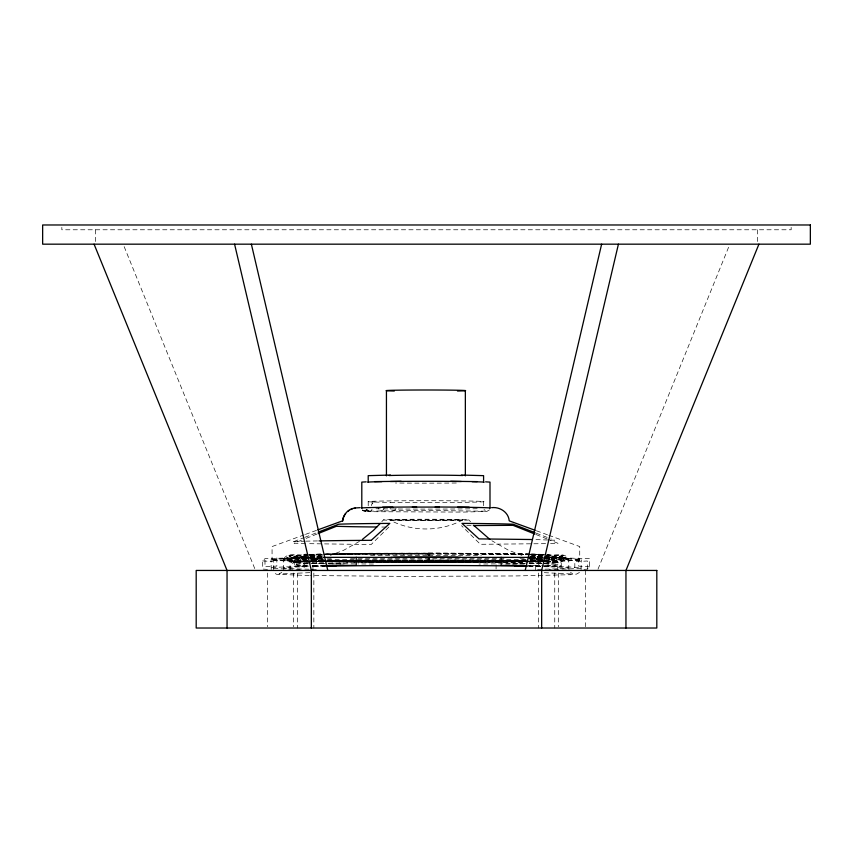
<?xml version="1.0" encoding="UTF-8"?>
<svg xmlns="http://www.w3.org/2000/svg" width="853" height="853" viewBox="0 0 853 853"><rect width="100%" height="100%" fill="white"/><g stroke="black" fill="none" stroke-linecap="round" stroke-linejoin="round"><path stroke-width="0.64" stroke-dasharray="4.26 3.2" d="M428.259 558.395L428.217 560.421L310.791 561.509M428.217 560.421L428.291 558.886M428.27 555.58L428.291 554.013A136.192 2.143 0 0 0 325.857 554.695M428.014 555.452L428.057 553.373A120.955 1.898 0 0 0 324.769 554.237M428.142 559.046L428.984 559.046L429.379 562.319L429.784 558.886M429.613 558.395L429.4 560.432L527.932 561.189M428.259 561.679L429.486 562.148M429.656 555.58L429.955 553.416M325.057 554.109L428.302 553.906A136.427 2.143 0 0 0 325.675 554.599M309.138 554.375L366.438 553.266L428.067 553.202A121.425 1.909 0 0 0 325.622 554.034M428.099 555.602L428.089 553.021M283.431 569.548L283.644 559.771M581.074 569.623L581.288 559.845M529.713 553.917L428.707 553.021L428.313 555.452L428.334 553.405M372.036 509.284L371.268 510.734A3.231 2.985 -87.8 0 1 366.268 509.316M597.985 569.218L728.835 246.634M283.782 558.683C288.506 551.379 300.427 556.668 307.485 554.461M428.611 555.399L481.263 555.516M367.782 509.593L365.009 511.203L417.885 510.371L486.786 511.203L484.014 509.593M489.558 509.838L486.786 511.448L463.286 512.088L369.157 511.693M381.813 521.684L383.402 519.893M283.654 559.237L287.354 557.659L306.323 556.806M267.49 569.42L262.703 569.047L262.703 560.901L264.984 558.63L306.366 557.457M584.006 569.356L587.333 569.132L589.615 566.85L589.615 558.704L548.116 557.467L548.116 565.614L541.644 565.582M388.819 527.101L371.162 544.534L307.197 543.649M545.824 558.491L547.807 557.34L546.517 557.585M281.789 572.374L278.963 574.016L310.791 572.608M562.33 556.177C559.461 557.34 561.253 561.605 558.235 562.426M579.443 572.448L576.617 574.08L570.881 574.698L515.873 575.946L404.173 576.383L310.449 575.551M359.412 541.399L343.78 550.206L330.367 555.356M462.806 519.914C440.276 531.995 412.031 531.984 389.512 519.893L462.806 519.914L425.583 520.479L389.512 519.893M562.564 556.081L563.353 555.761L544.832 556.7M301.344 540.29L294.104 543.19L305.886 543.606M306.174 538.36L318.254 533.53M293.912 541.548L303.604 537.795M304.82 537.326L316.932 532.635M304.233 534.831L272.064 546.56L272.064 560.122M305.47 534.383L316.602 530.321M322.263 557.521L310.535 559.536A116.872 1.834 0 0 1 323.351 558.939M556.828 562.703L542.828 563.428M308.413 566.168L294.733 565.955L294.733 557.809L305.107 557.681M312.507 566.157L316.687 566.051L316.687 557.905L310.535 558.022M290.031 569.9L290.031 561.754L307.027 561.53M312.934 569.804L312.934 561.658L311.782 561.722M294.733 565.955L307.059 565.838M540.13 566.168C538.136 566.904 537.049 555.676 541.58 557.873M545.014 566.232L561.242 566.019L561.242 557.873L547.114 558.097M535.62 569.857L535.62 561.711L541.783 561.594M557.574 569.953L557.574 561.807L545.248 561.914M539.107 566.104L540.258 566.04M308.061 554.418C301.376 552.893 298.262 558.139 295.469 562.362L309.49 561.551M308.402 556.7C301.29 554.557 300.693 561.828 296.226 564.196L327.179 563.023M542.7 560.154L528.188 560.762M310.556 556.604L321.091 556.241M542.839 557.798L531.216 558.214M546.56 565.198C555.602 566.85 560.304 563.673 565.144 558.022L545.995 559.056M531.526 555.943L547.637 555.228L546.283 555.388A121.425 1.909 0 0 0 546.773 554.887M541.516 563.47L529.127 563.769M545.589 543.66L480.378 544.299L461.526 525.672M550.558 543.521L558.033 543.318L548.308 539.437M308.765 554.439L323.841 554.13M310.215 556.71L321.613 556.476M542.263 556.753L529.692 557.02M542.103 559.141L527.026 559.44M525.661 560.826L501.01 561.253M528.977 565.656L538.733 565.432M525.8 559.461L423.962 560.122L325.867 559.451M328.458 563.001L357.108 562.628M524.009 563.865L512.354 564.046M543.915 557.841L561.242 557.873M309.138 561.764L290.031 561.754M545.088 565.965L561.242 566.019M504.038 558.704L350.103 558.736M499.687 561.274L356.127 561.317M358.42 562.617L502.513 562.703M466.794 525.619L472.061 525.576M370.554 555.516L428.089 555.378M310.236 557.404L321.976 557.361M496.083 562.372L527.73 562.266M529.031 562.266L543.382 562.202M312.838 565.539L324.577 565.496M429.656 561.317L428.259 561.317L429.667 560.954M428.59 553.202L443.891 553.213A121.425 1.909 0 0 1 529.969 554.119M428.558 553.373L545.781 554.493M429.805 553.906L446.087 553.928A136.427 2.143 0 0 1 529.478 554.653M429.784 554.013L446.055 554.034A136.192 2.143 0 0 1 529.308 554.749M358.868 560.336A132.737 2.09 0 0 1 428.238 560.048L429.731 560.005M429.507 560.048L445.543 560.069A132.737 2.09 0 0 1 502.278 560.421M429.454 560.325L445.447 560.346A132.087 2.079 0 0 1 541.57 561.391M530.012 557.382L545.525 557.457M310.663 562.17L304.201 562.138L304.201 569.122M311.953 562.18L326.177 562.244M526.13 565.507L540.354 565.582M366.033 510.606L362.205 510.584L362.973 510.702M306.312 558.022L294.733 557.809M545.995 561.594L557.574 561.807M503.803 562.713L524.073 563.012M354.848 561.295L324.662 560.773M543.062 558.075L539.107 557.958M340.72 564.057L325.611 563.812M308.722 557.723L316.687 557.905M541.314 561.86L535.62 561.711M312.123 565.923L316.687 566.051M530.395 556.476L545.707 556.806M321.634 556.998L307.762 556.7M529.169 561.21L544.651 561.605M529.009 563.097L556.081 564.26C551.592 563.577 552.936 556.582 547.786 557.009M323.234 559.408L307.837 559.088M324.375 563.79L311.345 563.492M325.771 565.699L312.848 565.411M309.17 575.53L276.681 574.314L272.864 572.374M530.961 553.949L545.248 554.482M529.414 556.199L542.455 556.636M322.594 555.975L307.059 555.42M321.656 558.225L307.4 557.702M306.6 559.056L287.792 558.118C291.886 565.763 299.307 565.614 307.848 565.251M544.342 572.672L573.344 574.08L570.518 572.448M547.008 554.525C553.437 556.497 564.43 551.699 568.524 558.747M548.191 556.86L565.539 557.734L568.663 559.301M545.877 561.647L556.838 562.426C553.906 560.08 553.512 554.119 548.138 554.727M305.31 556.636L288.772 555.825L289.743 556.017M322.253 560.72L310.823 560.261M307.666 563.375L294.946 562.639M535.972 539.586L549.215 540.056M550.537 540.098L554.514 540.237L550.846 538.829M311.91 561.594L312.934 561.658M589.615 566.85L578.579 566.104L578.579 557.969M262.703 560.901L273.728 561.647L273.728 569.793M561.605 557.393L562.234 557.446M564.889 557.681L565.539 557.734M306.099 555.335L304.18 555.164L305.534 555.324A121.425 1.909 0 0 1 306.035 554.823M306.451 557.617L304.532 557.446L305.299 557.531M529.372 557.361L542.263 559.6A116.872 1.834 0 0 0 528.284 558.918M548.554 557.084L550.089 557.585M521.951 555.399L508.537 550.249L491.904 540.77M305.225 555.239L306.046 555.538A120.955 1.898 0 0 1 306.504 554.994M536.43 530.769L547.562 534.831M548.799 535.279L579.731 546.56L579.731 560.122M536.217 533.168L549.631 538.35M536.153 534.575L547.093 538.947M294.082 562.362C291.065 561.53 292.846 557.265 289.977 556.113M305.246 557.521L305.918 557.915M468.915 519.914A42.757 0.672 0 0 1 404.194 520.479A42.757 0.672 0 0 1 405.356 519.317A42.757 0.672 0 0 1 468.915 519.914L470.504 521.705M428.707 553.021L429.091 555.303M362.226 509.838L364.178 511.342L369.05 511.683L367.504 511.256L366.054 509.305M306.494 558.438L306.941 559.067M124.165 246.634L255.015 569.218M568.887 569.623L568.674 559.845M271.233 569.548L271.019 559.771M428.195 560.09L428.185 559.12M791.157 227.378L791.157 229.777L61.842 229.777L61.842 227.378M757.571 229.777L757.571 244.171M587.333 569.132L587.333 560.986L574.826 561.722L574.826 569.868M585.414 570.444L585.414 626.71M558.31 573.056L558.31 626.71M554.749 573.056L554.749 628.021M538.456 573.056L538.456 628.021M496.083 564.697L496.083 569.356M483.587 501.511L483.587 506.917M372.143 503.707L372.143 501.98L375.128 501.959L371.791 504.208A4.041 3.732 -87.8 0 0 371.418 505.637M368.208 501.511L368.208 506.917M313.851 573.056L313.851 628.021M297.569 573.056L297.569 628.021M293.336 573.056L293.336 626.71M276.852 557.926L276.852 566.072L264.984 566.776L264.984 558.63M267.586 573.056L267.586 626.71M95.429 229.777L95.429 244.171M456.302 483.011A58.185 0.917 0 0 1 395.493 483.011M386.1 527.079A96.901 1.525 0 0 1 379.404 527.026M293.443 541.538A142.803 2.239 0 0 1 304.34 541.207M305.769 541.165A142.803 2.239 0 0 1 317.785 540.919M477.19 508.708A64.647 1.013 0 0 1 374.606 508.708M384.085 508.367A3.369 3.113 -87.8 0 1 378.114 508.399M396.037 508.281A3.369 3.113 -87.8 0 1 390.056 508.324M530.235 558.001A155.161 2.442 0 0 1 545.568 561.359M544.385 561.381A155.161 2.442 0 0 1 308.605 561.402M307.411 561.381A155.161 2.442 0 0 1 306.227 558.257M307.411 558.235A155.161 2.442 0 0 1 321.56 558.001M531.515 558.64A113.321 1.781 0 0 1 530.15 560.005M525.832 560.144A113.321 1.781 0 0 1 505.019 560.57M502.62 560.602A113.321 1.781 0 0 1 358.111 560.72M355.765 560.688A113.321 1.781 0 0 1 327.136 560.154M325.739 560.122A113.321 1.781 0 0 1 322.157 558.587M543.02 559.835A116.872 1.834 0 0 1 530.15 560.645M526.44 560.752A116.872 1.834 0 0 1 503.76 561.178M502.47 561.199A116.872 1.834 0 0 1 358.452 561.306M357.204 561.285A116.872 1.834 0 0 1 327.381 560.784M324.033 560.698A116.872 1.834 0 0 1 310.055 560.016M327.008 558.832A116.872 1.834 0 0 1 331.913 558.726M519.989 558.715A116.872 1.834 0 0 1 526.088 558.854M544.406 566.371A155.161 2.442 0 0 1 549.14 569.441M300.267 569.377A155.161 2.442 0 0 1 308.072 566.371M313.008 566.285A155.161 2.442 0 0 1 325.697 566.093M529.009 566.125A155.161 2.442 0 0 1 543.073 566.349M543.297 566.68A142.536 2.239 0 0 1 535.503 569.388M316.335 569.377A142.536 2.239 0 0 1 311.729 569.282M309.01 569.228A142.536 2.239 0 0 1 307.592 566.712M314.458 566.563A142.536 2.239 0 0 1 326.966 566.339M528.508 566.392A142.536 2.239 0 0 1 540.578 566.616M528.508 558.246A142.536 2.239 0 0 1 545.995 561.018M544.715 561.05A142.536 2.239 0 0 1 526.674 561.391M525.341 561.413A142.536 2.239 0 0 1 503.473 561.69M502.161 561.7A142.536 2.239 0 0 1 327.403 561.423M323.799 561.37A142.536 2.239 0 0 1 311.729 561.146M310.353 561.114A142.536 2.239 0 0 1 308.903 558.534M310.247 558.502A142.536 2.239 0 0 1 321.752 558.278M530.278 558.001A155.161 2.442 0 0 1 543.03 561.413M541.804 561.434A155.161 2.442 0 0 1 526.61 561.669M525.32 561.679A155.161 2.442 0 0 1 501.617 561.935M500.348 561.946A155.161 2.442 0 0 1 311.953 561.455M306.6 561.359A155.161 2.442 0 0 1 304.564 558.288M310.503 558.182A155.161 2.442 0 0 1 321.88 558.001M542.476 555.793A120.955 1.898 0 0 1 529.937 556.252M320.472 556.199A120.955 1.898 0 0 1 308.85 555.74M309.831 554.749A120.955 1.898 0 0 1 322.37 554.301M443.827 553.394A120.955 1.898 0 0 1 543.468 554.813M542.934 555.623A121.425 1.909 0 0 1 530.342 556.081M322.338 556.092A121.425 1.909 0 0 1 308.391 555.57M309.383 554.578A121.425 1.909 0 0 1 321.965 554.13M532.251 554.173A121.425 1.909 0 0 1 543.926 554.642M545.525 561.509A132.087 2.079 0 0 1 526.002 563.758M524.734 563.78A132.087 2.079 0 0 1 504.912 564.068M344.111 564.025A132.087 2.079 0 0 1 328.672 563.801M323.65 563.705A132.087 2.079 0 0 1 310.737 563.406M308.05 563.332A132.087 2.079 0 0 1 309.97 561.413M312.816 561.327A132.087 2.079 0 0 1 326.315 561.039M327.584 561.018A132.087 2.079 0 0 1 428.227 560.325M546.112 561.242A132.737 2.09 0 0 1 526.493 563.492M525.213 563.513A132.737 2.09 0 0 1 479.023 564.046M373.443 564.046A132.737 2.09 0 0 1 357.993 563.918M355.306 563.897A132.737 2.09 0 0 1 325.622 563.492M324.375 563.47A132.737 2.09 0 0 1 310.172 563.14M308.797 563.108A132.737 2.09 0 0 1 309.394 561.135M312.262 561.061A132.737 2.09 0 0 1 325.825 560.762M327.104 560.741A132.737 2.09 0 0 1 357.503 560.346M503.569 560.432A132.737 2.09 0 0 1 525.416 560.741M530.374 560.837A132.737 2.09 0 0 1 542.135 561.114M546.57 555.143A136.192 2.143 0 0 1 544.299 557.212M543.02 557.244A136.192 2.143 0 0 1 530.385 557.521M321.72 557.521A136.192 2.143 0 0 1 308.253 557.222M305.737 557.148A136.192 2.143 0 0 1 308.008 555.079M309.298 555.047A136.192 2.143 0 0 1 324.524 554.727M530.587 554.77A136.192 2.143 0 0 1 545.152 555.111M546.784 555.047A136.427 2.143 0 0 1 544.502 557.116M543.222 557.148A136.427 2.143 0 0 1 530.566 557.425M321.549 557.425A136.427 2.143 0 0 1 308.05 557.126M305.534 557.052A136.427 2.143 0 0 1 324.343 554.621M530.769 554.674A136.427 2.143 0 0 1 545.366 555.004M547.029 557.531A142.387 2.239 0 0 1 530.459 560.24M525.245 560.314A142.387 2.239 0 0 1 500.764 560.613M499.431 560.634A142.387 2.239 0 0 1 325.089 560.293M322.615 560.25A142.387 2.239 0 0 1 307.816 559.952M306.536 559.931A142.387 2.239 0 0 1 309.021 557.446M310.364 557.414A142.387 2.239 0 0 1 321.858 557.19M529.692 557.18A142.387 2.239 0 0 1 545.771 557.499M529.788 557.734A142.526 2.239 0 0 1 543.404 560.549M542.06 560.57A142.526 2.239 0 0 1 530.555 560.794M525.341 560.879A142.526 2.239 0 0 1 500.828 561.178M499.506 561.189A142.526 2.239 0 0 1 327.413 560.89M322.519 560.805A142.526 2.239 0 0 1 308.914 558.001M310.257 557.969A142.526 2.239 0 0 1 321.752 557.745M545.835 559.067A128.718 2.026 0 0 1 544.289 560.613M543.137 560.645A128.718 2.026 0 0 1 527.026 561.061M525.853 561.082A128.718 2.026 0 0 1 502.897 561.434M500.423 561.455A128.718 2.026 0 0 1 356.159 561.509M354.88 561.487A128.718 2.026 0 0 1 325.1 561.061M322.818 561.007A128.718 2.026 0 0 1 308.029 559.003M310.375 558.928A128.718 2.026 0 0 1 323.991 558.576M529.489 558.598A128.718 2.026 0 0 1 542.476 558.939M367.664 510.51L363.399 510.766L369.157 510.958L367.664 510.51M306.035 557.766L304.5 557.276L306.035 557.766M390.482 502.353A58.185 0.917 0 0 0 483.587 501.745A58.185 0.917 0 0 0 403.629 500.786A58.185 0.917 0 0 0 390.482 502.353"/><path stroke-width="1.28" d="M525.213 570.444L601.632 244.171M618.425 244.171L541.655 570.444L541.655 628.021M758.925 244.171L625.953 570.444L625.953 628.021M380.225 523.475L373.518 530.321L362.397 539.405M371.226 540.333L389.8 523.39A94.342 1.482 0 0 0 338.737 524.2L318.148 532.165M318.254 533.53L336.37 526.28A96.901 1.525 0 0 0 376.802 527.005M317.838 529.873L342.575 520.852A14.522 14.394 83.2 0 1 355.392 507.951L360.201 507.663M366.172 481.849L361.8 482.105L361.8 508.228M390.482 475.046L368.208 475.654L368.208 482.35A58.185 0.917 0 0 1 381.867 481.636M374.606 481.614L401.155 481.295M382.602 507.204L416.616 506.981M473.372 525.565L513.058 525.331L534.938 534.085M323.276 557.35L528.721 557.382M325.889 565.486L356.223 565.379L356.223 557.244M524.84 565.507L501.18 565.422L501.18 557.276M435.179 506.981L469.193 507.204M450.64 481.295L477.19 481.614M461.313 475.046L483.587 475.654L483.587 482.35A58.185 0.917 0 0 0 472.061 481.678M532.123 539.522L478.991 538.893L461.995 523.39A94.342 1.482 0 0 1 513.058 524.2L535.002 532.688M485.624 481.849L489.995 482.105L489.995 508.228M491.595 507.663C499.794 506.629 508.569 512.269 509.22 520.852L535.194 530.321M489.91 539.437L473.682 525.288M94.075 244.171L227.047 570.444L227.047 628.021M234.575 244.171L311.345 570.444L311.345 628.021M251.368 244.171L327.787 570.444M465.354 390.546L465.354 475.857M386.441 390.546L386.441 475.857M355.392 507.951L355.392 508.239A14.522 14.394 -83.2 0 0 353.782 508.505M342.575 520.852L342.575 521.194A14.522 14.394 -83.2 0 1 345.625 513.655M390.482 481.508A58.185 0.917 0 0 1 461.313 481.508M347.928 511.331A14.522 14.394 -83.2 0 1 349.261 510.371M350.7 509.582A14.522 14.394 -83.2 0 1 352.204 508.953M319.022 540.898A142.803 2.239 0 0 1 370.81 540.312M361.8 507.961A64.647 1.013 0 0 1 392.902 507.215M412.34 507.098A64.647 1.013 0 0 1 439.455 507.098M457.549 507.204A64.647 1.013 0 0 1 489.995 507.961M389.128 475.537A39.803 0.629 0 0 1 425.892 475.142A39.803 0.629 0 0 1 462.667 475.537M393.681 557.425A155.161 2.442 0 0 1 458.114 557.425M394.321 391.005A39.803 0.629 0 0 1 399.012 390.162A39.803 0.629 0 0 1 452.783 390.162A39.803 0.629 0 0 1 457.475 391.005M325.697 566.093A155.161 2.442 0 0 1 526.45 566.093M326.966 566.339A142.536 2.239 0 0 1 335.826 566.221M514.69 566.2A142.536 2.239 0 0 1 527.325 566.371M390.983 557.435A155.161 2.442 0 0 1 460.801 557.435M810.35 224.979L42.65 224.979L42.65 244.171L810.35 244.171L810.35 224.979M656.81 570.444L196.19 570.444L196.19 628.021L656.81 628.021L656.81 570.444"/></g></svg>
